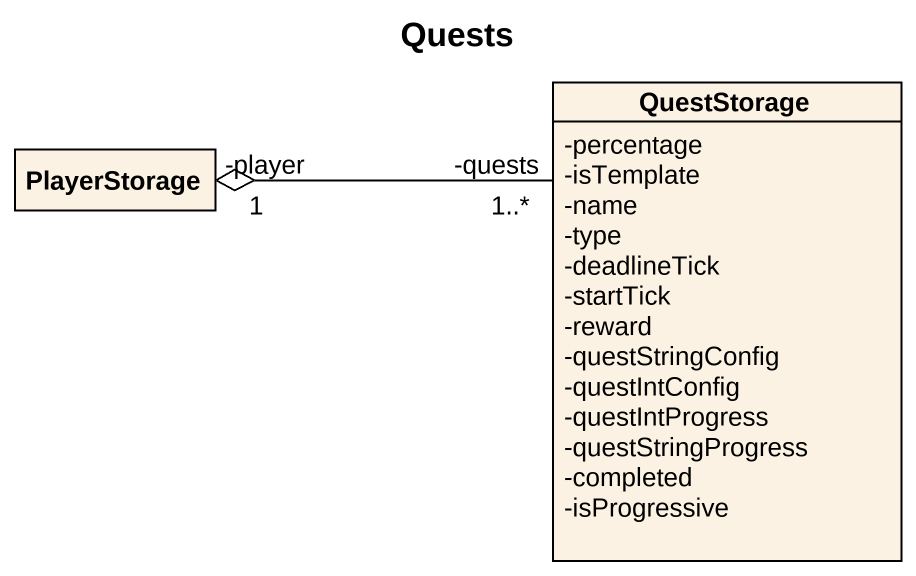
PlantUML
@startuml
title Quests
hide circle
hide empty members
skinparam classAttributeIconSize 0
class PlayerStorage
class QuestStorage {
  -percentage
  -isTemplate
  -name
  -type
  -deadlineTick
  -startTick
  -reward
  -questStringConfig
  -questIntConfig
  -questIntProgress
  -questStringProgress
  -completed
  -isProgressive
}
PlayerStorage "-player\n1" o-right- "-quests\n1..*" QuestStorage
@enduml
